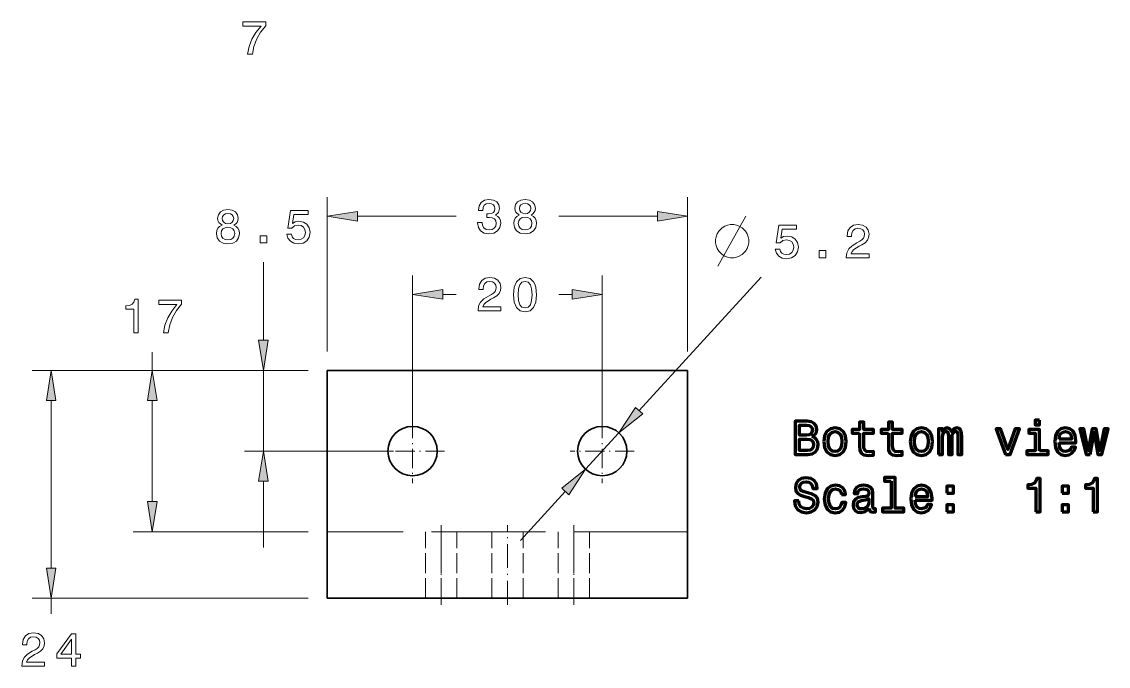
# Model space of a CAD drawing. Extents: x 16 to 259, y 10 to 209.
# Drawn here: x 17.6 to 132.2, y 25.3 to 93.2 of the extents above; entities that cross this region are included whole.
import ezdxf

# ---------------------------------------------------------------- set-up
doc = ezdxf.new("R2010")
doc.units = 0
doc.linetypes.add('DASHDOT', pattern=[18.5, 12, -3, 0.5, -3])
doc.linetypes.add('DASHED', pattern=[15, 12, -3])

msp = doc.modelspace()

# ---------------------------------------------------------------- linework, layer by layer
at = {"color": 7, "lineweight": 13, "ltscale": 0.406143}
for p, q in [((49.814148, 58.451462), (49.814148, 74.697189)), ((87.814148, 58.451462), (87.814148, 74.697189))]:
    msp.add_line(p, q, dxfattribs=at)
at = {"color": 7, "lineweight": 13, "ltscale": 0.260174}
for p, q in [((52.98917, 72.697189), (63.396126, 72.697189)), ((74.23217, 72.697189), (84.639122, 72.697189))]:
    msp.add_line(p, q, dxfattribs=at)
at = {"color": 7, "lineweight": 13, "ltscale": 0.205655}
msp.add_line((43.077099, 59.626484), (43.077099, 67.852676), dxfattribs=at)
at = {"color": 7, "lineweight": 13, "ltscale": 0.413017}
for p, q in [((58.814148, 49.951462), (58.814148, 66.472153)), ((78.814148, 49.951462), (78.814148, 66.472153))]:
    msp.add_line(p, q, dxfattribs=at)
at = {"color": 7, "lineweight": 13, "ltscale": 0.476814}
msp.add_line((82.710152, 52.214333), (95.577057, 66.292847), dxfattribs=at)
at = {"color": 7, "lineweight": 13, "ltscale": 0.035174}
for p, q in [((61.98917, 64.472153), (63.396126, 64.472153)), ((74.23217, 64.472153), (75.639122, 64.472153))]:
    msp.add_line(p, q, dxfattribs=at)
at = {"color": 7, "lineweight": 13, "ltscale": 0.048467}
msp.add_line((31.358589, 56.451462), (31.358589, 58.390141), dxfattribs=at)
at = {"color": 7, "lineweight": 13}
for p, q in [((47.814148, 56.451462), (18.689503, 56.451462)), ((47.814148, 32.451462), (18.689503, 32.451462))]:
    msp.add_line(p, q, dxfattribs=at)
at = {"color": 7, "lineweight": 13, "ltscale": 0.461389}
for p, q in [((47.814148, 56.451462), (29.358589, 56.451462)), ((47.814148, 39.451462), (29.358589, 39.451462))]:
    msp.add_line(p, q, dxfattribs=at)
at = {"color": 7, "lineweight": 13, "ltscale": 0.168426}
msp.add_line((47.814148, 56.451462), (41.077099, 56.451462), dxfattribs=at)
at = {"color": 7, "lineweight": 13, "ltscale": 0.2125}
msp.add_line((43.077099, 47.951462), (43.077099, 56.451462), dxfattribs=at)
at = {"color": 7, "lineweight": 35}
for p, q in [((49.814148, 56.451462), (87.814148, 56.451462)), ((49.814148, 32.451462), (49.814148, 56.451462)), ((87.814148, 32.451462), (87.814148, 56.451462)), ((49.814148, 32.451462), (87.814148, 32.451462))]:
    msp.add_line(p, q, dxfattribs=at)
at = {"color": 7, "lineweight": 13, "ltscale": 0.441249}
msp.add_line((20.689503, 35.626484), (20.689503, 53.27644), dxfattribs=at)
at = {"color": 7, "lineweight": 13, "ltscale": 0.266249}
msp.add_line((31.358589, 42.626484), (31.358589, 53.27644), dxfattribs=at)
at = {"color": 7, "linetype": 'DASHDOT', "lineweight": 13, "ltscale": 0.169}
for p, q in [((58.814148, 51.331459), (58.814148, 44.571461)), ((78.814148, 51.331459), (78.814148, 44.571461)), ((62.194149, 47.951462), (55.434147, 47.951462)), ((82.194145, 47.951462), (75.434151, 47.951462))]:
    msp.add_line(p, q, dxfattribs=at)
at = {"color": 7, "lineweight": 13, "ltscale": 0.13}
msp.add_line((77.060112, 46.032257), (80.568184, 49.870667), dxfattribs=at)
at = {"color": 7, "lineweight": 13, "ltscale": 0.393426}
msp.add_line((56.814148, 47.951462), (41.077099, 47.951462), dxfattribs=at)
at = {"color": 7, "lineweight": 13, "ltscale": 0.174624}
for p, q in [((43.077099, 37.791462), (43.077099, 44.77644)), ((70.205872, 38.532585), (74.918144, 43.688591))]:
    msp.add_line(p, q, dxfattribs=at)
at = {"color": 7, "linetype": 'DASHDOT', "lineweight": 13, "ltscale": 0.21}
for p, q in [((61.814148, 31.751461), (61.814148, 40.151463)), ((68.814148, 31.751461), (68.814148, 40.151463)), ((75.814148, 31.751461), (75.814148, 40.151463))]:
    msp.add_line(p, q, dxfattribs=at)
at = {"color": 7, "linetype": 'DASHED', "lineweight": 13}
msp.add_line((87.814148, 39.451462), (49.814148, 39.451462), dxfattribs=at)
at = {"color": 7, "linetype": 'DASHED', "lineweight": 13, "ltscale": 0.175}
for p, q in [((60.164146, 32.451462), (60.164146, 39.451462)), ((60.164146, 32.451462), (60.164146, 39.451462)), ((61.814148, 32.451462), (61.814148, 39.451462)), ((63.464149, 32.451462), (63.464149, 39.451462)), ((63.464149, 32.451462), (63.464149, 39.451462)), ((67.164146, 32.451462), (67.164146, 39.451462)), ((67.164146, 32.451462), (67.164146, 39.451462)), ((70.464149, 32.451462), (70.464149, 39.451462)), ((70.464149, 32.451462), (70.464149, 39.451462)), ((74.164146, 32.451462), (74.164146, 39.451462)), ((74.164146, 32.451462), (74.164146, 39.451462)), ((75.814148, 32.451462), (75.814148, 39.451462)), ((77.464149, 32.451462), (77.464149, 39.451462)), ((77.464149, 32.451462), (77.464149, 39.451462))]:
    msp.add_line(p, q, dxfattribs=at)
at = {"color": 7, "lineweight": 13, "ltscale": 0.041187}
msp.add_line((20.689503, 30.803988), (20.689503, 32.451462), dxfattribs=at)
at = {"color": 7, "lineweight": 13}
for points in [[(41.403198, 89.779739), (41.912563, 89.779739), (42.078991, 90.611877), (42.371498, 91.388535), (42.785042, 92.109711), (43.324669, 92.785507), (43.324669, 93.204086), (40.924091, 93.204086), (40.924091, 92.745163), (42.840515, 92.745163), (42.285763, 92.064323), (41.867172, 91.353226), (41.574669, 90.596741)], [(38.715714, 71.770844), (38.458511, 71.629639), (38.281998, 71.432953), (38.171047, 71.185829), (38.135742, 70.888275), (38.216438, 70.439438), (38.448425, 70.091446), (38.826668, 69.869553), (39.341076, 69.783813), (39.850441, 69.869553), (40.228683, 70.091446), (40.46067, 70.439438), (40.54641, 70.888275), (40.506062, 71.185829), (40.400154, 71.432953), (40.218597, 71.629639), (39.966438, 71.770844), (40.168167, 71.891884), (40.309376, 72.058304), (40.395111, 72.26004), (40.425369, 72.507156), (40.344681, 72.865227), (40.132866, 73.152695), (39.789925, 73.339294), (39.341076, 73.409897), (38.887184, 73.339294), (38.544247, 73.152695), (38.327385, 72.865227), (38.25174, 72.507156), (38.276955, 72.26004), (38.36269, 72.058304)], [(65.67524, 72.046608), (65.67524, 72.011307), (65.755936, 71.527161), (65.992966, 71.164047), (66.366165, 70.932053), (66.860405, 70.846321), (67.384895, 70.932053), (67.778267, 71.153961), (68.030434, 71.506989), (68.121208, 71.960876), (68.080864, 72.258423), (67.96991, 72.500504), (67.788353, 72.687103), (67.54628, 72.823265), (67.874092, 73.095596), (67.990082, 73.52932), (67.914436, 73.922691), (67.697578, 74.220245), (67.344551, 74.406845), (66.860405, 74.472397), (66.406509, 74.391708), (66.058525, 74.169807), (65.831581, 73.816788), (65.755936, 73.347763), (65.755936, 73.312454), (66.204781, 73.312454), (66.245125, 73.635223), (66.376251, 73.867218), (66.588066, 74.008423), (66.88562, 74.058853), (67.147865, 74.018509), (67.339508, 73.912605), (67.455505, 73.741135), (67.500893, 73.50914), (67.455505, 73.262024), (67.334465, 73.095596), (67.12265, 72.994736), (66.835182, 72.964478), (66.638496, 72.969521), (66.638496, 72.571106), (66.88562, 72.581192), (67.203339, 72.535797), (67.440376, 72.414764), (67.581581, 72.218079), (67.632019, 71.960876), (67.576538, 71.668365), (67.430283, 71.451508), (67.198296, 71.315338), (66.890663, 71.269951), (66.572937, 71.320389), (66.34095, 71.47168), (66.194695, 71.71376), (66.139221, 72.046608)], [(70.056801, 72.833351), (69.799591, 72.692139), (69.623085, 72.495453), (69.512131, 72.248337), (69.47683, 71.95079), (69.557518, 71.501938), (69.789505, 71.153961), (70.167747, 70.932053), (70.682159, 70.846321), (71.191528, 70.932053), (71.569771, 71.153961), (71.801758, 71.501938), (71.887489, 71.95079), (71.847145, 72.248337), (71.741234, 72.495453), (71.559685, 72.692139), (71.307518, 72.833351), (71.509247, 72.954391), (71.650459, 73.120819), (71.736191, 73.32254), (71.766457, 73.569664), (71.68576, 73.927734), (71.473946, 74.215195), (71.131004, 74.401794), (70.682159, 74.472397), (70.228271, 74.401794), (69.88533, 74.215195), (69.668472, 73.927734), (69.592819, 73.569664), (69.618042, 73.32254), (69.703773, 73.120819)], [(70.07193, 73.52932), (70.112274, 73.751221), (70.233315, 73.922691), (70.424957, 74.028595), (70.682159, 74.068939), (70.934319, 74.028595), (71.125961, 73.922691), (71.247002, 73.751221), (71.292389, 73.52932), (71.247002, 73.302368), (71.125961, 73.125854), (70.934319, 73.009865), (70.682159, 72.974564), (70.424957, 73.014908), (70.233315, 73.125854), (70.112274, 73.302368)], [(38.730846, 72.466812), (38.771194, 72.688713), (38.892227, 72.860184), (39.08387, 72.966095), (39.341076, 73.006439), (39.593239, 72.966095), (39.784882, 72.860184), (39.905918, 72.688713), (39.951309, 72.466812), (39.905918, 72.239868), (39.784882, 72.063354), (39.593239, 71.947357), (39.341076, 71.912056), (39.08387, 71.9524), (38.892227, 72.063354), (38.771194, 72.239868)], [(45.562401, 70.797501), (45.673355, 70.383957), (45.920471, 70.061188), (46.283585, 69.859467), (46.747559, 69.783813), (47.256927, 69.874588), (47.655342, 70.121704), (47.907501, 70.515076), (48.003326, 71.019409), (47.917587, 71.488419), (47.675514, 71.856583), (47.297272, 72.093613), (46.808079, 72.179352), (46.429836, 72.118828), (46.137329, 71.9524), (46.278542, 72.895485), (47.811684, 72.895485), (47.811684, 73.309029), (45.940643, 73.309029), (45.663269, 71.453125), (46.066727, 71.453125), (46.35923, 71.690155), (46.73243, 71.775887), (47.055199, 71.720413), (47.302315, 71.559029), (47.458656, 71.311913), (47.51413, 70.994186), (47.458656, 70.676468), (47.297272, 70.429352), (47.050156, 70.27301), (46.73243, 70.217529), (46.465141, 70.252838), (46.258369, 70.368828), (46.107071, 70.550385), (46.031422, 70.797501)], [(52.98917, 73.200058), (49.814148, 72.697189), (52.98917, 72.194305)], [(69.960976, 71.960876), (70.006371, 72.228165), (70.152618, 72.429893), (70.379562, 72.56102), (70.682159, 72.606407), (70.979713, 72.56102), (71.206657, 72.429893), (71.352905, 72.228165), (71.403343, 71.960876), (71.352905, 71.673409), (71.206657, 71.456551), (70.979713, 71.315338), (70.682159, 71.269951), (70.379562, 71.315338), (70.152618, 71.456551), (70.006371, 71.673409)], [(84.639122, 72.194305), (87.814148, 72.697189), (84.639122, 73.200058)], [(38.619896, 70.898361), (38.665283, 71.165657), (38.811539, 71.367386), (39.038483, 71.498512), (39.341076, 71.5439), (39.638626, 71.498512), (39.86557, 71.367386), (40.011826, 71.165657), (40.062256, 70.898361), (40.011826, 70.610901), (39.86557, 70.394043), (39.638626, 70.252838), (39.341076, 70.207443), (39.038483, 70.252838), (38.811539, 70.394043), (38.665283, 70.610901)], [(92.684532, 71.824844), (92.334534, 71.824844), (92.04287, 71.76651), (91.751205, 71.649849), (91.459534, 71.474854), (91.109535, 71.124847), (90.934532, 70.833183), (90.817871, 70.541519), (90.759537, 70.249847), (90.759537, 69.899849), (90.817871, 69.608185), (90.934532, 69.316513), (91.109535, 69.024849), (91.459534, 68.67485), (91.751205, 68.499847), (92.04287, 68.383179), (92.334534, 68.324844), (92.684532, 68.324844), (92.976196, 68.383179), (93.267868, 68.499847), (93.559532, 68.67485), (93.909531, 69.024849), (94.084534, 69.316513), (94.201202, 69.608185), (94.259537, 69.899849), (94.259537, 70.249847), (94.201202, 70.541519), (94.084534, 70.833183), (93.909531, 71.124847), (93.559532, 71.474854), (93.267868, 71.649849), (92.976204, 71.76651)], [(97.066826, 69.237671), (97.17778, 68.824127), (97.424896, 68.501358), (97.78801, 68.299637), (98.251984, 68.223984), (98.761353, 68.314758), (99.159767, 68.561874), (99.411926, 68.955246), (99.507751, 69.459579), (99.422012, 69.928589), (99.179939, 70.296753), (98.801697, 70.533783), (98.3125, 70.619522), (97.934265, 70.558998), (97.641754, 70.39257), (97.782967, 71.335655), (99.316109, 71.335655), (99.316109, 71.749199), (97.445068, 71.749199), (97.167694, 69.893295), (97.571152, 69.893295), (97.863655, 70.130325), (98.236855, 70.216057), (98.559624, 70.160583), (98.80674, 69.999199), (98.963081, 69.752083), (99.018555, 69.434357), (98.963081, 69.116638), (98.801697, 68.869522), (98.554581, 68.713181), (98.236855, 68.6577), (97.969566, 68.693008), (97.762794, 68.808998), (97.611496, 68.990555), (97.535843, 69.237671)], [(104.559052, 68.324844), (106.964668, 68.324844), (106.964668, 68.75856), (105.06337, 68.75856), (105.169281, 68.995598), (105.35083, 69.192284), (105.910629, 69.550354), (106.208183, 69.701645), (106.541031, 69.918503), (106.778069, 70.17067), (106.91423, 70.468216), (106.964668, 70.806122), (106.878937, 71.229752), (106.641899, 71.562599), (106.278793, 71.774414), (105.809769, 71.850067), (105.325623, 71.764328), (104.957458, 71.527298), (104.720428, 71.149055), (104.63974, 70.64978), (104.63974, 70.57917), (105.098679, 70.57917), (105.098679, 70.619522), (105.144058, 70.962456), (105.280228, 71.214615), (105.497086, 71.375999), (105.784554, 71.431473), (106.077057, 71.381042), (106.293915, 71.254959), (106.435127, 71.058273), (106.485565, 70.811157), (106.450256, 70.57917), (106.354431, 70.382484), (106.193054, 70.211014), (105.971146, 70.059723), (105.673599, 69.898331), (105.179367, 69.585655), (104.831383, 69.252808), (104.624611, 68.849342), (104.559052, 68.339981)], [(42.729118, 69.884674), (43.425079, 69.884674), (43.425079, 70.636124), (42.729118, 70.636124)], [(101.705589, 68.324844), (102.40155, 68.324844), (102.40155, 69.076294), (101.705589, 69.076294)], [(65.715591, 62.722149), (68.121208, 62.722149), (68.121208, 63.155869), (66.21991, 63.155869), (66.325821, 63.392899), (66.507378, 63.589584), (67.067177, 63.947655), (67.364723, 64.098953), (67.697578, 64.315811), (67.934608, 64.56797), (68.070778, 64.865524), (68.121208, 65.203415), (68.035477, 65.627045), (67.798439, 65.9599), (67.435333, 66.171715), (66.966309, 66.24736), (66.482162, 66.161629), (66.114006, 65.924599), (65.876968, 65.546356), (65.79628, 65.047073), (65.79628, 64.976471), (66.255211, 64.976471), (66.255211, 65.016815), (66.300606, 65.359756), (66.436768, 65.611923), (66.653625, 65.7733), (66.941093, 65.828781), (67.233597, 65.778343), (67.450462, 65.652267), (67.591667, 65.455582), (67.642105, 65.208466), (67.606796, 64.976471), (67.510979, 64.779785), (67.349594, 64.608315), (67.127693, 64.457016), (66.830139, 64.295639), (66.335907, 63.982956), (65.987923, 63.650101), (65.781151, 63.246643), (65.715591, 62.737278)], [(69.466743, 64.431801), (69.542389, 63.640015), (69.779419, 63.075172), (70.157661, 62.732235), (70.682159, 62.621284), (71.201614, 62.732235), (71.579857, 63.075172), (71.811844, 63.640015), (71.892532, 64.431801), (71.811844, 65.218552), (71.716019, 65.531227), (71.579857, 65.788437), (71.201614, 66.131371), (70.682159, 66.24736), (70.157661, 66.131371), (69.779419, 65.783386), (69.542389, 65.218552)], [(69.95089, 64.431801), (69.991234, 65.042038), (70.117317, 65.480789), (70.344261, 65.737999), (70.682159, 65.828781), (71.015015, 65.737999), (71.241959, 65.480789), (71.368042, 65.042038), (71.408386, 64.431801), (71.368042, 63.816528), (71.241959, 63.377769), (71.015015, 63.120564), (70.682159, 63.034828), (70.344261, 63.120564), (70.117317, 63.377769), (69.991234, 63.816528)], [(61.98917, 64.975021), (58.814148, 64.472153), (61.98917, 63.969276)], [(75.639122, 63.969276), (78.814148, 64.472153), (75.639122, 64.975021)], [(29.399799, 60.422142), (29.85873, 60.422142), (29.85873, 63.947357), (29.515793, 63.947357), (29.425014, 63.639717), (29.243458, 63.432945), (28.96608, 63.311909), (28.582794, 63.271564), (28.582794, 62.913494), (29.399799, 62.913494)], [(32.525589, 60.422142), (33.034958, 60.422142), (33.201382, 61.254272), (33.493889, 62.03093), (33.907436, 62.752113), (34.44706, 63.427902), (34.44706, 63.846489), (32.046482, 63.846489), (32.046482, 63.387558), (33.96291, 63.387558), (33.408154, 62.706722), (32.989567, 61.995628), (32.69706, 61.239143)], [(42.574226, 59.626484), (43.077099, 56.451462), (43.579971, 59.626484)], [(21.192379, 53.27644), (20.689503, 56.451462), (20.18663, 53.27644)], [(31.861465, 53.27644), (31.358589, 56.451462), (30.855717, 53.27644)], [(82.338951, 52.553585), (80.568184, 49.870667), (83.081352, 51.875076)], [(43.579971, 44.77644), (43.077099, 47.951462), (42.574226, 44.77644)], [(75.289345, 43.349339), (77.060112, 46.032257), (74.546944, 44.027847)], [(30.855717, 42.626484), (31.358589, 39.451462), (31.861465, 42.626484)], [(20.18663, 35.626484), (20.689503, 32.451462), (21.192379, 35.626484)], [(17.590942, 25.271988), (19.996563, 25.271988), (19.996563, 25.705706), (18.095264, 25.705706), (18.201172, 25.942738), (18.382729, 26.139423), (18.942528, 26.497492), (19.240078, 26.648788), (19.572929, 26.865648), (19.809963, 27.117809), (19.946129, 27.415359), (19.996563, 27.753256), (19.910828, 28.176888), (19.673794, 28.509741), (19.310684, 28.721556), (18.841663, 28.797203), (18.357513, 28.71147), (17.989357, 28.474438), (17.752327, 28.096195), (17.671635, 27.596916), (17.671635, 27.52631), (18.130569, 27.52631), (18.130569, 27.566656), (18.175957, 27.909595), (18.312122, 28.161758), (18.528984, 28.323141), (18.816448, 28.378616), (19.108955, 28.328184), (19.325813, 28.202103), (19.467022, 28.005417), (19.517456, 27.758299), (19.482151, 27.52631), (19.38633, 27.329624), (19.224949, 27.158155), (19.003044, 27.006859), (18.705494, 26.845474), (18.211258, 26.532795), (17.863277, 26.199942), (17.656506, 25.796484), (17.590942, 25.287117)], [(22.834888, 25.271988), (23.28878, 25.271988), (23.28878, 26.139423), (23.788059, 26.139423), (23.788059, 26.542881), (23.28878, 26.542881), (23.28878, 28.696339), (22.829845, 28.696339), (21.296707, 26.583227), (21.296707, 26.139423), (22.834888, 26.139423)], [(21.720337, 26.542881), (22.834888, 28.111324), (22.834888, 26.542881)]]:
    msp.add_lwpolyline(points, close=True, dxfattribs=at)
msp.add_lwpolyline([(90.992867, 67.449844), (92.976204, 70.949844), (93.967865, 72.699844)], dxfattribs=at)
at = {"color": 7, "lineweight": 100}
for points in [[(100.962563, 49.486042), (101.31559, 49.778549), (101.406364, 49.975235), (101.43663, 50.217312), (101.371063, 50.595554), (101.174377, 50.867889), (100.856659, 51.034313), (100.412849, 51.094833), (99.167175, 51.094833), (99.167175, 47.594833), (100.483459, 47.594833), (100.952477, 47.66544), (101.300461, 47.872211), (101.517319, 48.20002), (101.592964, 48.643826), (101.547577, 48.941376), (101.426537, 49.188492), (101.229851, 49.370049)], [(100.317032, 49.642384), (99.631149, 49.642384), (99.631149, 50.676247), (100.357376, 50.676247), (100.629707, 50.645985), (100.82135, 50.555206), (100.937347, 50.398869), (100.977692, 50.166878), (100.932304, 49.934891), (100.811264, 49.773506), (100.604492, 49.672642)], [(105.95536, 49.834026), (105.95536, 48.477398), (105.985619, 48.038639), (106.126831, 47.736042), (106.409248, 47.559532), (106.888351, 47.499012), (107.412849, 47.524227), (107.412849, 47.907513), (107.029564, 47.877254), (106.68158, 47.917599), (106.49498, 48.043682), (106.414291, 48.255497), (106.399162, 48.553047), (106.399162, 49.834026), (107.412849, 49.834026), (107.412849, 50.212269), (106.399162, 50.212269), (106.399162, 51.004055), (105.95536, 51.004055), (105.95536, 50.212269), (105.188789, 50.212269), (105.188789, 49.834026)], [(108.991379, 49.834026), (108.991379, 48.477398), (109.021637, 48.038639), (109.162849, 47.736042), (109.445274, 47.559532), (109.924377, 47.499012), (110.448875, 47.524227), (110.448875, 47.907513), (110.06559, 47.877254), (109.717606, 47.917599), (109.531006, 48.043682), (109.450317, 48.255497), (109.435188, 48.553047), (109.435188, 49.834026), (110.448875, 49.834026), (110.448875, 50.212269), (109.435188, 50.212269), (109.435188, 51.004055), (108.991379, 51.004055), (108.991379, 50.212269), (108.224808, 50.212269), (108.224808, 49.834026)], [(124.948151, 51.21587), (124.479134, 51.21587), (124.479134, 50.711548), (124.948151, 50.711548)], [(102.193108, 48.946419), (102.273804, 48.331146), (102.505791, 47.877254), (102.873947, 47.594833), (103.368179, 47.499012), (103.857376, 47.594833), (104.225533, 47.872211), (104.45752, 48.326103), (104.543259, 48.946419), (104.45752, 49.561691), (104.225533, 50.020626), (103.857376, 50.298004), (103.368179, 50.398869), (102.873947, 50.298004), (102.505791, 50.015583), (102.273804, 49.561691)], [(102.647003, 48.951462), (102.69239, 49.405354), (102.833603, 49.733162), (103.060547, 49.934891), (103.368179, 50.005497), (103.670776, 49.934891), (103.89772, 49.738205), (104.038933, 49.405354), (104.089363, 48.951462), (104.038933, 48.492527), (103.89772, 48.159676), (103.670776, 47.957947), (103.368179, 47.892384), (103.060547, 47.957947), (102.833603, 48.159676), (102.69239, 48.492527)], [(111.301178, 48.946419), (111.381874, 48.331146), (111.613861, 47.877254), (111.982018, 47.594833), (112.47625, 47.499012), (112.965446, 47.594833), (113.333603, 47.872211), (113.56559, 48.326103), (113.651321, 48.946419), (113.56559, 49.561691), (113.333603, 50.020626), (112.965446, 50.298004), (112.47625, 50.398869), (111.982018, 50.298004), (111.613861, 50.015583), (111.381874, 49.561691)], [(111.755074, 48.951462), (111.800461, 49.405354), (111.941666, 49.733162), (112.168617, 49.934891), (112.47625, 50.005497), (112.778847, 49.934891), (113.005791, 49.738205), (113.147003, 49.405354), (113.197433, 48.951462), (113.147003, 48.492527), (113.005791, 48.159676), (112.778847, 47.957947), (112.47625, 47.892384), (112.168617, 47.957947), (111.941666, 48.159676), (111.800461, 48.492527)], [(114.291817, 47.594833), (114.700317, 47.594833), (114.700317, 49.405354), (114.725533, 49.677685), (114.801178, 49.874371), (114.917175, 49.990368), (115.068474, 50.035755), (115.189507, 49.995411), (115.270203, 49.894547), (115.310547, 49.723076), (115.325676, 49.496132), (115.325676, 47.594833), (115.708961, 47.594833), (115.708961, 49.405354), (115.734177, 49.672642), (115.80983, 49.869328), (115.930862, 49.990368), (116.082161, 50.035755), (116.203201, 49.995411), (116.28389, 49.894547), (116.33432, 49.496132), (116.33432, 47.594833), (116.742821, 47.594833), (116.742821, 49.46587), (116.717606, 49.854198), (116.636917, 50.151749), (116.475533, 50.333305), (116.213287, 50.398869), (115.905647, 50.298004), (115.668617, 50.005497), (115.482018, 50.292961), (115.169334, 50.398869), (114.881874, 50.298004), (114.685188, 50.015583), (114.685188, 50.303047), (114.291817, 50.303047)], [(121.352333, 47.594833), (121.82135, 47.594833), (122.80983, 50.303047), (122.350891, 50.303047), (121.589363, 48.119328), (120.812706, 50.303047), (120.348732, 50.303047)], [(124.933029, 47.968033), (124.933029, 50.212269), (123.793259, 50.212269), (123.793259, 49.834026), (124.48922, 49.834026), (124.48922, 47.968033), (123.581436, 47.968033), (123.581436, 47.594833), (125.850891, 47.594833), (125.850891, 47.968033)], [(127.000748, 48.820339), (128.77597, 48.820339), (128.781006, 49.027111), (128.700317, 49.607082), (128.478409, 50.040798), (128.125381, 50.303047), (127.656364, 50.398869), (127.197433, 50.298004), (126.844406, 50.015583), (126.617462, 49.556648), (126.536774, 48.951462), (126.612419, 48.331146), (126.839363, 47.877254), (127.187347, 47.594833), (127.641235, 47.499012), (128.034607, 47.564575), (128.357376, 47.736042), (128.594406, 48.008377), (128.730576, 48.37149), (128.291809, 48.37149), (128.201035, 48.169762), (128.069916, 48.018463), (127.696716, 47.897427), (127.409248, 47.952904), (127.19239, 48.129417), (127.051178, 48.416878), (127.000748, 48.805206)], [(127.000748, 49.193535), (127.056221, 49.541519), (127.19239, 49.798725), (127.399162, 49.955063), (127.671494, 50.01054), (127.938789, 49.955063), (128.145554, 49.798725), (128.271637, 49.541519), (128.317032, 49.193535)], [(130.288925, 47.594833), (130.692383, 49.894547), (131.095856, 47.594833), (131.51947, 47.594833), (132.185181, 50.303047), (131.756516, 50.303047), (131.307663, 48.003334), (130.909241, 50.303047), (130.47049, 50.303047), (130.072067, 48.003334), (129.62323, 50.303047), (129.1996, 50.303047), (129.865295, 47.594833)], [(100.427979, 48.01342), (99.631149, 48.01342), (99.631149, 49.218754), (100.382591, 49.218754), (100.700317, 49.183449), (100.927261, 49.077541), (101.063431, 48.895985), (101.108818, 48.633739), (101.063431, 48.356361), (100.937347, 48.164719), (100.725533, 48.048725)], [(99.535332, 42.702904), (99.076393, 42.702904), (99.177261, 42.16832), (99.42942, 41.774948), (99.817749, 41.537918), (100.342247, 41.452183), (100.861702, 41.532875), (101.250031, 41.754776), (101.497147, 42.10276), (101.587921, 42.561691), (101.512276, 42.975239), (101.300461, 43.242527), (100.95752, 43.419041), (100.498589, 43.550167), (100.105217, 43.645988), (99.848007, 43.756939), (99.701759, 43.91832), (99.656364, 44.170483), (99.701759, 44.397427), (99.832878, 44.568897), (100.034607, 44.684891), (100.311989, 44.725239), (100.594406, 44.674805), (100.816307, 44.538639), (100.962563, 44.311691), (101.033165, 44.004055), (101.492104, 44.004055), (101.492104, 44.014141), (101.411407, 44.488205), (101.174377, 44.841232), (100.801178, 45.063133), (100.29686, 45.138783), (99.842964, 45.063133), (99.489937, 44.851318), (99.262993, 44.52351), (99.182304, 44.099876), (99.247864, 43.721634), (99.439507, 43.464432), (99.742104, 43.292961), (100.155647, 43.161839), (100.564148, 43.045841), (100.871788, 42.934891), (101.058388, 42.77351), (101.123947, 42.511261), (101.063431, 42.243969), (100.907089, 42.04224), (100.670059, 41.916161), (100.362419, 41.875813), (100.019478, 41.93129), (99.757233, 42.092674), (99.590805, 42.354919)], [(109.278847, 44.795841), (109.278847, 41.921204), (108.36602, 41.921204), (108.36602, 41.548004), (110.630432, 41.548004), (110.630432, 41.921204), (109.722649, 41.921204), (109.722649, 45.169041), (108.582878, 45.169041), (108.582878, 44.795841)], [(124.529564, 41.548004), (124.988503, 41.548004), (124.988503, 45.073219), (124.645561, 45.073219), (124.554779, 44.765583), (124.37323, 44.558811), (124.095848, 44.437775), (123.712563, 44.397427), (123.712563, 44.03936), (124.529564, 44.03936)], [(130.601608, 41.548004), (131.060547, 41.548004), (131.060547, 45.073219), (130.717606, 45.073219), (130.626831, 44.765583), (130.445267, 44.558811), (130.167892, 44.437775), (129.784607, 44.397427), (129.784607, 44.03936), (130.601608, 44.03936)], [(104.049019, 43.358524), (104.487778, 43.358524), (104.397003, 43.761982), (104.180145, 44.079704), (103.842247, 44.27639), (103.403488, 44.352039), (102.919334, 44.251175), (102.551178, 43.968754), (102.319191, 43.509819), (102.238503, 42.894547), (102.314148, 42.284317), (102.541092, 41.830425), (102.899162, 41.548004), (103.388359, 41.452183), (103.822075, 41.527832), (104.159973, 41.739647), (104.39196, 42.072498), (104.492821, 42.516304), (104.069191, 42.516304), (103.993546, 42.233883), (103.852333, 42.022068), (103.650604, 41.890945), (103.403488, 41.850597), (103.095848, 41.916161), (102.873947, 42.117889), (102.737778, 42.445698), (102.69239, 42.909676), (102.737778, 43.363567), (102.87899, 43.691376), (103.105934, 43.893105), (103.403488, 43.963711), (103.665733, 43.91832), (103.862419, 43.802326), (103.993546, 43.610683)], [(106.969048, 41.901031), (106.969048, 41.885899), (106.994263, 41.714432), (107.069916, 41.593391), (107.387634, 41.49757), (107.63475, 41.537918), (107.63475, 41.880856), (107.528847, 41.865726), (107.387634, 41.93129), (107.362419, 42.133018), (107.362419, 43.535034), (107.301903, 43.893105), (107.125389, 44.145267), (106.817749, 44.296562), (106.384033, 44.352039), (105.960403, 44.291519), (105.64772, 44.120049), (105.451035, 43.85276), (105.385475, 43.499733), (105.385475, 43.469475), (105.78389, 43.469475), (105.819191, 43.68129), (105.930145, 43.832588), (106.111702, 43.923363), (106.368904, 43.958668), (106.61602, 43.933453), (106.792534, 43.857803), (106.898445, 43.726677), (106.933746, 43.545124), (106.913574, 43.333305), (106.832878, 43.227398), (106.631149, 43.176968), (106.252907, 43.13662), (105.819191, 43.045841), (105.511551, 42.88446), (105.330002, 42.632298), (105.274521, 42.259098), (105.324951, 41.926247), (105.481293, 41.679127), (105.733459, 41.522789), (106.081436, 41.467312), (106.550461, 41.573219)], [(111.820633, 42.77351), (113.595848, 42.77351), (113.600891, 42.980282), (113.520203, 43.560253), (113.298294, 43.993969), (112.945274, 44.256218), (112.47625, 44.352039), (112.017319, 44.251175), (111.664291, 43.968754), (111.437347, 43.509819), (111.356659, 42.904633), (111.432304, 42.284317), (111.659248, 41.830425), (112.007233, 41.548004), (112.461121, 41.452183), (112.854492, 41.517746), (113.177261, 41.689213), (113.414291, 41.961548), (113.550461, 42.324661), (113.111702, 42.324661), (113.02092, 42.122932), (112.889793, 41.971634), (112.516602, 41.850597), (112.229134, 41.906075), (112.012276, 42.082588), (111.871063, 42.370049), (111.820633, 42.758377)], [(111.820633, 43.146706), (111.876106, 43.49469), (112.012276, 43.751896), (112.219048, 43.908234), (112.491379, 43.963711), (112.758675, 43.908234), (112.965446, 43.751896), (113.091522, 43.49469), (113.136917, 43.146706)], [(115.164291, 43.504776), (115.86026, 43.504776), (115.86026, 44.256218), (115.164291, 44.256218)], [(127.30838, 43.504776), (128.004349, 43.504776), (128.004349, 44.256218), (127.30838, 44.256218)], [(106.918617, 42.496132), (106.858093, 42.233883), (106.696716, 42.032154), (106.454636, 41.901031), (106.157089, 41.85564), (105.965446, 41.880856), (105.829277, 41.961548), (105.743546, 42.10276), (105.718323, 42.299446), (105.738503, 42.47596), (105.819191, 42.602039), (106.14196, 42.743248), (106.550461, 42.803768), (106.918617, 42.924805)], [(115.164291, 41.548004), (115.86026, 41.548004), (115.86026, 42.299446), (115.164291, 42.299446)], [(127.30838, 41.548004), (128.004349, 41.548004), (128.004349, 42.299446), (127.30838, 42.299446)]]:
    msp.add_lwpolyline(points, close=True, dxfattribs=at)
at = {"color": 7, "lineweight": 35}
for centre in [(58.814148, 47.951462), (78.814148, 47.951462)]:
    msp.add_circle(centre, 2.6, dxfattribs=at)
at = {"color": 7, "lineweight": 13}
for points in [[(52.98917, 73.200058), (49.814148, 72.697189), (52.98917, 73.200058), (52.98917, 72.194305)], [(84.639122, 72.194305), (87.814148, 72.697189), (84.639122, 72.194305), (84.639122, 73.200058)], [(61.98917, 64.975021), (58.814148, 64.472153), (61.98917, 64.975021), (61.98917, 63.969276)], [(75.639122, 63.969276), (78.814148, 64.472153), (75.639122, 63.969276), (75.639122, 64.975021)], [(42.574226, 59.626484), (43.077099, 56.451462), (42.574226, 59.626484), (43.579971, 59.626484)], [(21.192379, 53.27644), (20.689503, 56.451462), (21.192379, 53.27644), (20.18663, 53.27644)], [(31.861465, 53.27644), (31.358589, 56.451462), (31.861465, 53.27644), (30.855717, 53.27644)], [(82.338951, 52.553585), (80.568184, 49.870667), (82.338951, 52.553585), (83.081352, 51.875076)], [(43.579971, 44.77644), (43.077099, 47.951462), (43.579971, 44.77644), (42.574226, 44.77644)], [(75.289345, 43.349339), (77.060112, 46.032257), (75.289345, 43.349339), (74.546944, 44.027847)], [(30.855717, 42.626484), (31.358589, 39.451462), (30.855717, 42.626484), (31.861465, 42.626484)], [(20.18663, 35.626484), (20.689503, 32.451462), (20.18663, 35.626484), (21.192379, 35.626484)]]:
    msp.add_solid(points, dxfattribs=at)

doc.saveas('drawing.dxf')
